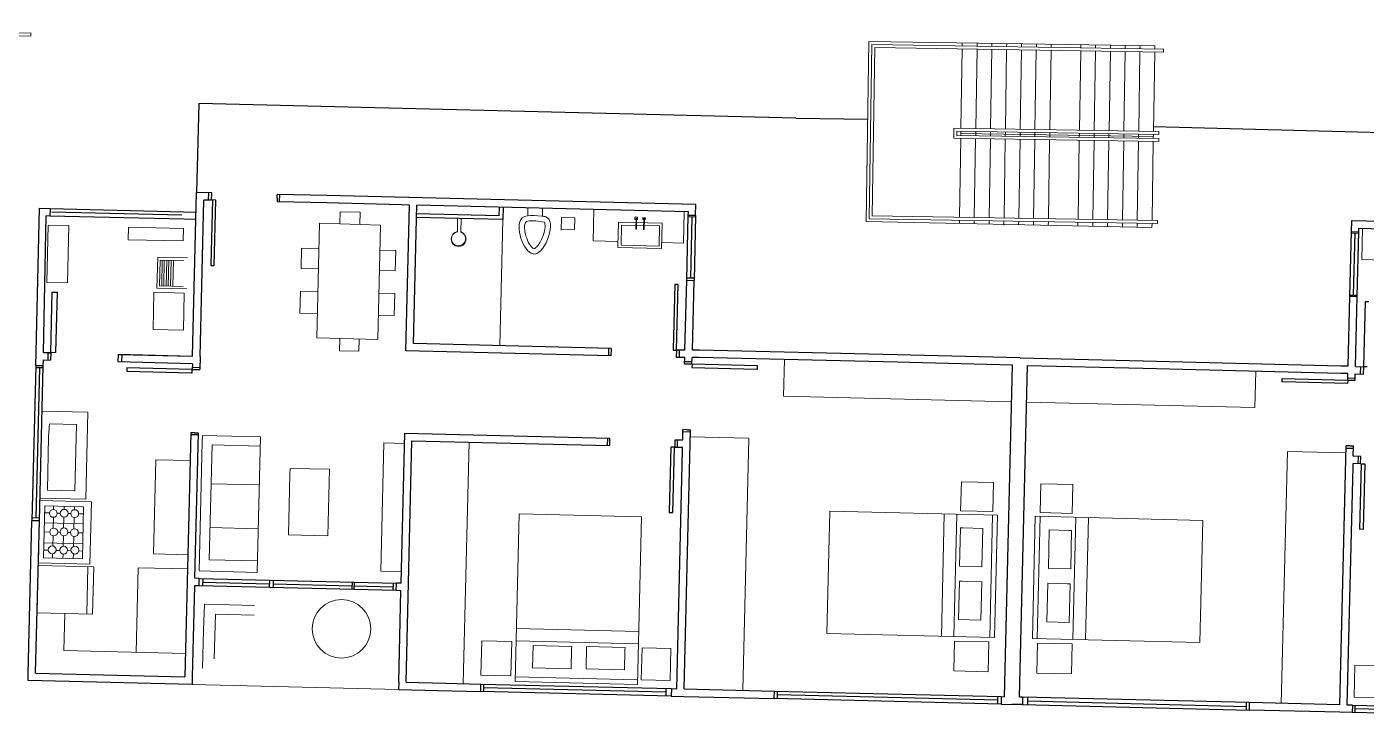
# Model space of a CAD drawing. Header units: millimetres. Extents: x 1418 to 1811, y 1796 to 1956.
# Drawn here: x 1467.5 to 1480.22, y 1849.55 to 1856.11 of the extents above; entities that cross this region are included whole.
import ezdxf

# ---------------------------------------------------------------- set-up
doc = ezdxf.new("R2010")
doc.units = ezdxf.units.MM
for name, color, linetype, lineweight in [('JANELAS', 5, 'Continuous', 25), ('layout', 253, 'Continuous', 13), ('LINHAFINA', 7, 'Continuous', 15), ('LINHAGROSSA', 7, 'Continuous', 30)]:
    doc.layers.add(name, color=color, linetype=linetype, lineweight=lineweight)
doc.layers.add('VEGETAIS', color=3, linetype='Continuous')

msp = doc.modelspace()

# ---------------------------------------------------------------- linework, layer by layer
at = {"layer": 'JANELAS'}
for p, q in [((1467.725, 1854.38), (1468.995, 1854.349)), ((1467.741, 1854.35), (1468.975, 1854.32)), ((1468.994, 1854.279), (1467.723, 1854.31)), ((1473.771, 1853.699), (1473.786, 1854.316)), ((1473.855, 1854.299), (1473.785, 1854.301)), ((1473.82, 1854.3), (1473.806, 1853.719)), ((1473.856, 1854.314), (1473.841, 1853.697)), ((1480.069, 1853.545), (1480.084, 1854.163)), ((1480.154, 1854.145), (1480.084, 1854.147)), ((1480.104, 1853.558), (1480.119, 1854.146)), ((1480.139, 1853.544), (1480.154, 1854.161)), ((1473.841, 1853.719), (1473.771, 1853.72)), ((1480.069, 1853.559), (1480.139, 1853.558)), ((1467.589, 1852.888), (1467.553, 1851.415)), ((1467.659, 1852.867), (1467.589, 1852.869)), ((1467.624, 1852.868), (1467.589, 1851.441)), ((1467.624, 1851.413), (1467.659, 1852.886)), ((1467.624, 1851.441), (1467.554, 1851.442)), ((1471.012, 1850.751), (1469.14, 1850.797)), ((1469.142, 1850.868), (1471.014, 1850.822)), ((1469.176, 1850.796), (1469.178, 1850.867)), ((1469.177, 1850.831), (1469.81, 1850.816)), ((1469.809, 1850.781), (1469.811, 1850.852)), ((1469.846, 1850.78), (1469.848, 1850.851)), ((1469.847, 1850.815), (1470.592, 1850.797)), ((1470.593, 1850.833), (1470.591, 1850.762)), ((1470.614, 1850.761), (1470.615, 1850.832)), ((1470.614, 1850.796), (1470.985, 1850.787)), ((1470.984, 1850.752), (1470.986, 1850.823)), ((1473.625, 1849.75), (1471.815, 1849.794)), ((1471.817, 1849.864), (1473.626, 1849.82)), ((1471.844, 1849.794), (1471.845, 1849.864)), ((1473.576, 1849.786), (1471.844, 1849.829)), ((1473.576, 1849.751), (1473.577, 1849.821)), ((1474.604, 1849.796), (1476.759, 1849.744)), ((1474.633, 1849.726), (1474.635, 1849.796)), ((1476.757, 1849.674), (1474.602, 1849.726)), ((1476.727, 1849.71), (1474.634, 1849.761)), ((1476.726, 1849.675), (1476.727, 1849.745)), ((1476.96, 1849.669), (1479.116, 1849.617)), ((1479.117, 1849.687), (1476.962, 1849.739)), ((1477.01, 1849.668), (1477.011, 1849.738)), ((1477.011, 1849.703), (1479.088, 1849.652)), ((1479.087, 1849.617), (1479.088, 1849.687)), ((1480.095, 1849.663), (1481.904, 1849.619)), ((1480.12, 1849.592), (1480.121, 1849.662)), ((1481.902, 1849.549), (1480.093, 1849.593)), ((1481.868, 1849.585), (1480.12, 1849.627))]:
    msp.add_line(p, q, dxfattribs=at)
at = {"layer": 'layout'}
for p, q in [((1470.48, 1854.351), (1470.477, 1854.236)), ((1470.669, 1854.346), (1470.48, 1854.351)), ((1472.263, 1854.384), (1472.261, 1854.313)), ((1472.403, 1854.381), (1472.401, 1854.308)), ((1472.89, 1854.372), (1472.883, 1854.074)), ((1473.74, 1854.053), (1473.747, 1854.351)), ((1467.695, 1853.679), (1467.708, 1854.224)), ((1467.903, 1854.22), (1467.708, 1854.224)), ((1470.257, 1853.152), (1470.283, 1854.243)), ((1470.283, 1854.243), (1470.864, 1854.223)), ((1470.666, 1854.23), (1470.669, 1854.346)), ((1470.864, 1854.223), (1470.838, 1853.138)), ((1471.596, 1854.287), (1471.593, 1854.158)), ((1471.63, 1854.286), (1471.627, 1854.156)), ((1472.025, 1854.277), (1471.996, 1853.078)), ((1472.583, 1854.296), (1472.58, 1854.176)), ((1472.709, 1854.293), (1472.583, 1854.296)), ((1472.706, 1854.182), (1472.709, 1854.293)), ((1473.117, 1854.02), (1473.122, 1854.253)), ((1473.122, 1854.253), (1473.539, 1854.243)), ((1473.278, 1854.278), (1473.278, 1854.298)), ((1473.278, 1854.298), (1473.304, 1854.298)), ((1473.304, 1854.277), (1473.278, 1854.278)), ((1473.29, 1854.288), (1473.287, 1854.185)), ((1473.296, 1854.287), (1473.29, 1854.288)), ((1473.293, 1854.185), (1473.296, 1854.287)), ((1473.304, 1854.298), (1473.304, 1854.277)), ((1473.354, 1854.277), (1473.354, 1854.295)), ((1473.354, 1854.295), (1473.379, 1854.294)), ((1473.378, 1854.277), (1473.354, 1854.278)), ((1473.364, 1854.285), (1473.362, 1854.182)), ((1473.369, 1854.286), (1473.364, 1854.286)), ((1473.366, 1854.181), (1473.369, 1854.286)), ((1473.379, 1854.294), (1473.378, 1854.274)), ((1473.539, 1854.243), (1473.533, 1854)), ((1467.889, 1853.675), (1467.903, 1854.22)), ((1472.58, 1854.185), (1472.706, 1854.182)), ((1473.287, 1854.185), (1473.293, 1854.185)), ((1473.362, 1854.182), (1473.366, 1854.181)), ((1480.182, 1853.896), (1480.19, 1854.194)), ((1470.113, 1854.003), (1470.109, 1853.811)), ((1470.277, 1853.999), (1470.113, 1854.003)), ((1471.008, 1853.982), (1470.858, 1853.985)), ((1471.003, 1853.789), (1471.008, 1853.982)), ((1472.883, 1854.074), (1473.118, 1854.068)), ((1473.116, 1854.01), (1473.117, 1854.02)), ((1473.533, 1854), (1473.116, 1854.01)), ((1473.535, 1854.058), (1473.74, 1854.053)), ((1468.747, 1853.92), (1468.74, 1853.626)), ((1469.031, 1853.913), (1468.747, 1853.92)), ((1468.77, 1853.892), (1468.764, 1853.646)), ((1468.996, 1853.886), (1468.77, 1853.892)), ((1468.785, 1853.645), (1468.791, 1853.891)), ((1468.81, 1853.891), (1468.804, 1853.645)), ((1468.827, 1853.644), (1468.833, 1853.89)), ((1468.847, 1853.644), (1468.853, 1853.89)), ((1468.868, 1853.643), (1468.874, 1853.889)), ((1468.89, 1853.643), (1468.896, 1853.889)), ((1480.387, 1853.891), (1480.182, 1853.896)), ((1470.273, 1853.807), (1470.109, 1853.811)), ((1471.003, 1853.789), (1470.854, 1853.793)), ((1467.695, 1853.679), (1467.889, 1853.675)), ((1468.74, 1853.626), (1469.024, 1853.619)), ((1468.764, 1853.646), (1468.99, 1853.64)), ((1470.103, 1853.596), (1470.098, 1853.387)), ((1470.267, 1853.592), (1470.103, 1853.596)), ((1470.998, 1853.574), (1470.848, 1853.578)), ((1470.993, 1853.365), (1470.998, 1853.574)), ((1470.098, 1853.387), (1470.262, 1853.383)), ((1470.843, 1853.369), (1470.993, 1853.365)), ((1470.838, 1853.138), (1470.257, 1853.152)), ((1470.478, 1853.147), (1470.475, 1853.029)), ((1470.656, 1853.025), (1470.659, 1853.143)), ((1470.475, 1853.029), (1470.656, 1853.025)), ((1474.691, 1852.599), (1474.7, 1852.946)), ((1479.166, 1852.49), (1479.175, 1852.837)), ((1476.859, 1852.546), (1474.691, 1852.599)), ((1468.085, 1852.446), (1467.649, 1852.456)), ((1468.085, 1852.446), (1468.065, 1851.619)), ((1476.999, 1852.542), (1479.166, 1852.49)), ((1467.719, 1852.335), (1467.711, 1852.212)), ((1467.975, 1852.329), (1467.719, 1852.335)), ((1467.96, 1851.7), (1467.975, 1852.329)), ((1467.711, 1852.212), (1467.699, 1851.706)), ((1469.172, 1852.224), (1469.171, 1852.164)), ((1469.724, 1852.211), (1469.172, 1852.224)), ((1469.693, 1850.925), (1469.724, 1852.211)), ((1474.361, 1852.199), (1473.805, 1852.212)), ((1474.303, 1849.804), (1474.361, 1852.199)), ((1469.171, 1852.164), (1469.142, 1850.939)), ((1469.263, 1852.135), (1469.237, 1851.044)), ((1469.722, 1852.123), (1469.263, 1852.135)), ((1470.896, 1852.155), (1470.866, 1850.937)), ((1471.091, 1852.15), (1470.896, 1852.155)), ((1471.649, 1849.868), (1471.705, 1852.162)), ((1479.418, 1849.679), (1479.477, 1852.074)), ((1479.477, 1852.074), (1480.033, 1852.061)), ((1468.707, 1851.1), (1468.729, 1851.995)), ((1468.729, 1851.995), (1469.055, 1851.987)), ((1470.003, 1851.856), (1469.989, 1851.282)), ((1470.004, 1851.913), (1470.003, 1851.856)), ((1470.378, 1851.904), (1470.004, 1851.913)), ((1470.362, 1851.273), (1470.378, 1851.904)), ((1467.699, 1851.706), (1467.96, 1851.7)), ((1469.713, 1851.756), (1469.254, 1851.767)), ((1467.614, 1851.014), (1467.628, 1851.608)), ((1467.628, 1851.608), (1468.117, 1851.596)), ((1468.065, 1851.619), (1467.629, 1851.629)), ((1467.674, 1851.557), (1467.662, 1851.062)), ((1468.044, 1851.548), (1467.674, 1851.557)), ((1467.759, 1851.523), (1467.759, 1851.555)), ((1467.859, 1851.523), (1467.859, 1851.552)), ((1468.065, 1851.619), (1468.065, 1851.619)), ((1468.117, 1851.596), (1468.102, 1851.002)), ((1467.719, 1851.489), (1467.673, 1851.49)), ((1467.754, 1851.345), (1467.757, 1851.448)), ((1467.822, 1851.486), (1467.793, 1851.487)), ((1467.854, 1851.346), (1467.857, 1851.449)), ((1467.922, 1851.484), (1467.896, 1851.485)), ((1467.954, 1851.446), (1467.951, 1851.339)), ((1467.956, 1851.55), (1467.956, 1851.52)), ((1468.043, 1851.481), (1467.996, 1851.482)), ((1468.032, 1851.053), (1468.044, 1851.548)), ((1472.181, 1851.48), (1472.142, 1849.888)), ((1473.343, 1851.451), (1472.181, 1851.48)), ((1473.304, 1849.86), (1473.343, 1851.451)), ((1475.131, 1851.506), (1475.103, 1850.344)), ((1476.723, 1851.467), (1475.131, 1851.506)), ((1476.218, 1851.479), (1476.19, 1850.318)), ((1476.338, 1851.476), (1476.309, 1850.315)), ((1476.649, 1850.307), (1476.677, 1851.468)), ((1476.694, 1850.305), (1476.723, 1851.467)), ((1477.054, 1850.297), (1477.082, 1851.458)), ((1477.082, 1851.458), (1478.674, 1851.419)), ((1477.099, 1850.296), (1477.127, 1851.457)), ((1477.467, 1851.449), (1477.439, 1850.287)), ((1477.586, 1851.446), (1477.558, 1850.284)), ((1467.722, 1851.308), (1467.668, 1851.309)), ((1468.04, 1851.385), (1467.67, 1851.394)), ((1467.82, 1851.306), (1467.797, 1851.306)), ((1467.918, 1851.303), (1467.894, 1851.304)), ((1468.038, 1851.3), (1467.993, 1851.301)), ((1469.703, 1851.339), (1469.244, 1851.35)), ((1476.363, 1850.983), (1476.372, 1851.349)), ((1476.372, 1851.349), (1476.398, 1851.348)), ((1476.398, 1851.348), (1476.583, 1851.343)), ((1476.583, 1851.343), (1476.574, 1850.978)), ((1477.215, 1851.328), (1477.206, 1850.962)), ((1477.401, 1851.323), (1477.215, 1851.328)), ((1477.427, 1851.323), (1477.401, 1851.323)), ((1477.418, 1850.957), (1477.427, 1851.323)), ((1478.674, 1851.419), (1478.646, 1850.258)), ((1468.036, 1851.197), (1467.666, 1851.206)), ((1467.75, 1851.176), (1467.753, 1851.272)), ((1467.85, 1851.173), (1467.852, 1851.272)), ((1467.95, 1851.266), (1467.947, 1851.17)), ((1469.989, 1851.282), (1470.362, 1851.273)), ((1467.662, 1851.062), (1468.032, 1851.053)), ((1467.708, 1851.135), (1467.664, 1851.136)), ((1467.747, 1851.06), (1467.748, 1851.102)), ((1467.816, 1851.133), (1467.782, 1851.134)), ((1467.847, 1851.057), (1467.848, 1851.099)), ((1467.924, 1851.13), (1467.891, 1851.131)), ((1467.946, 1851.102), (1467.944, 1851.055)), ((1468.034, 1851.127), (1467.998, 1851.128)), ((1469.033, 1851.092), (1468.707, 1851.1)), ((1469.237, 1851.044), (1469.696, 1851.033)), ((1467.602, 1850.541), (1467.613, 1850.989)), ((1467.613, 1850.989), (1468.139, 1850.977)), ((1468.102, 1851.002), (1467.614, 1851.014)), ((1468.074, 1850.53), (1468.085, 1850.978)), ((1468.139, 1850.977), (1468.128, 1850.529)), ((1468.542, 1850.165), (1468.561, 1850.969)), ((1468.561, 1850.969), (1469.03, 1850.958)), ((1469.142, 1850.939), (1469.693, 1850.925)), ((1470.866, 1850.937), (1471.061, 1850.932)), ((1476.574, 1850.978), (1476.363, 1850.983)), ((1477.206, 1850.962), (1477.418, 1850.957)), ((1476.353, 1850.476), (1476.362, 1850.842)), ((1476.362, 1850.842), (1476.388, 1850.841)), ((1476.388, 1850.841), (1476.574, 1850.836)), ((1476.574, 1850.836), (1476.565, 1850.471)), ((1477.2, 1850.821), (1477.191, 1850.456)), ((1477.386, 1850.817), (1477.2, 1850.821)), ((1477.412, 1850.816), (1477.386, 1850.817)), ((1477.403, 1850.45), (1477.412, 1850.816)), ((1468.128, 1850.529), (1467.602, 1850.541)), ((1467.865, 1850.535), (1467.856, 1850.182)), ((1469.192, 1850.622), (1469.181, 1850.376)), ((1469.666, 1850.61), (1469.192, 1850.622)), ((1469.295, 1850.528), (1469.284, 1850.104)), ((1469.664, 1850.519), (1469.295, 1850.528)), ((1476.565, 1850.471), (1476.353, 1850.476)), ((1477.191, 1850.456), (1477.403, 1850.45)), ((1469.181, 1850.376), (1469.173, 1850.016)), ((1473.316, 1850.364), (1472.155, 1850.392)), ((1475.103, 1850.344), (1476.694, 1850.305)), ((1478.646, 1850.258), (1477.054, 1850.297)), ((1467.856, 1850.182), (1469.011, 1850.153)), ((1473.313, 1850.245), (1472.152, 1850.273)), ((1472.308, 1850.018), (1472.313, 1850.229)), ((1472.313, 1850.229), (1472.679, 1850.22)), ((1472.678, 1850.194), (1472.673, 1850.009)), ((1472.679, 1850.22), (1472.678, 1850.194)), ((1472.815, 1850.008), (1472.82, 1850.22)), ((1472.82, 1850.22), (1473.186, 1850.211)), ((1473.185, 1850.185), (1473.18, 1849.999)), ((1473.186, 1850.211), (1473.185, 1850.185)), ((1472.143, 1849.933), (1473.305, 1849.905)), ((1472.673, 1850.009), (1472.308, 1850.018)), ((1473.18, 1849.999), (1472.815, 1850.008)), ((1472.142, 1849.888), (1473.304, 1849.86))]:
    msp.add_line(p, q, dxfattribs=at)
for points in [[(1473.152, 1854.224), (1473.514, 1854.216), (1473.509, 1854.025), (1473.148, 1854.034)], [(1468.99, 1854.073), (1468.467, 1854.085), (1468.47, 1854.203), (1468.993, 1854.19)], [(1468.991, 1853.226), (1468.703, 1853.233), (1468.711, 1853.585), (1468.999, 1853.578)], [(1476.373, 1851.51), (1476.38, 1851.785), (1476.684, 1851.778), (1476.678, 1851.503)], [(1477.433, 1851.484), (1477.44, 1851.76), (1477.135, 1851.767), (1477.129, 1851.492)], [(1471.825, 1850.275), (1472.109, 1850.268), (1472.101, 1849.941), (1471.817, 1849.948)], [(1473.347, 1850.209), (1473.622, 1850.202), (1473.615, 1849.898), (1473.34, 1849.905)], [(1476.307, 1849.988), (1476.314, 1850.272), (1476.642, 1850.264), (1476.635, 1849.98)], [(1477.425, 1849.96), (1477.432, 1850.245), (1477.104, 1850.253), (1477.098, 1849.968)], [(1480.392, 1850.037), (1480.117, 1850.044), (1480.11, 1849.74), (1480.385, 1849.733)]]:
    msp.add_lwpolyline(points, close=True, dxfattribs=at)
for centre, radius in [((1467.756, 1851.485), 0.0373), ((1467.859, 1851.486), 0.0373), ((1467.959, 1851.483), 0.0373), ((1467.76, 1851.308), 0.0373), ((1467.857, 1851.309), 0.0373), ((1467.956, 1851.302), 0.0373), ((1467.745, 1851.139), 0.0373), ((1467.854, 1851.136), 0.0373), ((1467.961, 1851.136), 0.0373), ((1470.492, 1850.389), 0.278)]:
    msp.add_circle(centre, radius, dxfattribs=at)
for centre, radius, start, end in [((1471.605, 1854.09), 0.0699, 99.8224, 71.1146), ((1471.604, 1854.095), 0.0679, 99.0948, 69.4812)]:
    msp.add_arc(centre, radius, start, end, dxfattribs=at)
msp.add_spline([(1472.401, 1854.308), (1472.433, 1854.302), (1472.33, 1853.949), (1472.194, 1854.272), (1472.433, 1854.302)], degree=3, dxfattribs=at)
msp.add_open_spline([(1472.419, 1854.253), (1472.42, 1854.252), (1472.426, 1854.241), (1472.428, 1854.179), (1472.408, 1854.111), (1472.369, 1854.044), (1472.358, 1854.028), (1472.337, 1854.006), (1472.327, 1854.001), (1472.321, 1853.999), (1472.322, 1853.999), (1472.31, 1854.005), (1472.297, 1854.015), (1472.26, 1854.068), (1472.238, 1854.128), (1472.23, 1854.198), (1472.23, 1854.216), (1472.235, 1854.242), (1472.239, 1854.247), (1472.247, 1854.256), (1472.256, 1854.261), (1472.308, 1854.268), (1472.362, 1854.261), (1472.419, 1854.253)], degree=3, knots=[0.006653, 0.006653, 0.006653, 0.006653, 0.101555, 0.101555, 0.286179, 0.286179, 0.356381, 0.356381, 0.426582, 0.426582, 0.496783, 0.496783, 0.584163, 0.584163, 0.765346, 0.765346, 0.841931, 0.841931, 0.918517, 0.918517, 1.019343, 1.019343, 1.191805, 1.191805, 1.191805, 1.191805], dxfattribs=at)
at = {"layer": 'LINHAFINA'}
for p, q in [((1467.541, 1856.047), (1464.771, 1856.091)), ((1467.541, 1856.019), (1464.799, 1856.062)), ((1467.543, 1856.051), (1467.542, 1856.023)), ((1475.475, 1854.258), (1475.502, 1855.969)), ((1475.502, 1855.969), (1478.217, 1855.926)), ((1475.529, 1855.94), (1475.503, 1854.284)), ((1478.299, 1855.896), (1475.529, 1855.94)), ((1475.557, 1855.911), (1475.532, 1854.311)), ((1478.299, 1855.868), (1475.557, 1855.911)), ((1476.388, 1855.898), (1476.376, 1855.143)), ((1476.389, 1855.955), (1476.389, 1855.926)), ((1476.529, 1855.896), (1476.517, 1855.141)), ((1476.53, 1855.953), (1476.529, 1855.924)), ((1476.669, 1855.894), (1476.657, 1855.139)), ((1476.67, 1855.951), (1476.67, 1855.922)), ((1476.81, 1855.891), (1476.798, 1855.136)), ((1476.811, 1855.949), (1476.81, 1855.92)), ((1476.951, 1855.889), (1476.939, 1855.134)), ((1476.952, 1855.946), (1476.951, 1855.917)), ((1477.091, 1855.887), (1477.079, 1855.132)), ((1477.092, 1855.944), (1477.092, 1855.915)), ((1477.232, 1855.885), (1477.22, 1855.13)), ((1477.233, 1855.942), (1477.232, 1855.913)), ((1477.513, 1855.88), (1477.501, 1855.125)), ((1477.514, 1855.937), (1477.514, 1855.908)), ((1477.654, 1855.878), (1477.642, 1855.123)), ((1477.655, 1855.935), (1477.654, 1855.906)), ((1477.795, 1855.876), (1477.783, 1855.121)), ((1477.795, 1855.933), (1477.795, 1855.904)), ((1477.936, 1855.931), (1477.936, 1855.902)), ((1478.077, 1855.928), (1478.076, 1855.899)), ((1478.217, 1855.926), (1478.217, 1855.897)), ((1478.299, 1855.896), (1478.299, 1855.868)), ((1477.935, 1855.874), (1477.923, 1855.118)), ((1478.076, 1855.871), (1478.064, 1855.116)), ((1478.217, 1855.869), (1478.204, 1855.114)), ((1476.309, 1855.116), (1476.308, 1855.076)), ((1478.256, 1855.113), (1476.309, 1855.144)), ((1476.309, 1855.116), (1476.309, 1855.144)), ((1476.337, 1855.116), (1476.336, 1855.076)), ((1478.255, 1855.085), (1476.337, 1855.116)), ((1476.376, 1855.115), (1476.375, 1855.075)), ((1476.516, 1855.113), (1476.516, 1855.073)), ((1478.256, 1855.113), (1478.255, 1855.085)), ((1476.308, 1855.076), (1476.308, 1855.048)), ((1476.308, 1855.048), (1478.255, 1855.017)), ((1476.336, 1855.076), (1478.255, 1855.045)), ((1476.375, 1855.047), (1476.363, 1854.298)), ((1476.375, 1855.093), (1478.204, 1855.064)), ((1476.515, 1855.045), (1476.503, 1854.296)), ((1476.656, 1855.043), (1476.644, 1854.294)), ((1476.657, 1855.11), (1476.656, 1855.071)), ((1476.796, 1855.04), (1476.785, 1854.291)), ((1476.798, 1855.108), (1476.797, 1855.068)), ((1476.937, 1855.038), (1476.925, 1854.289)), ((1476.938, 1855.106), (1476.938, 1855.066)), ((1477.078, 1855.036), (1477.066, 1854.287)), ((1477.079, 1855.104), (1477.078, 1855.064)), ((1477.218, 1855.034), (1477.206, 1854.285)), ((1477.219, 1855.102), (1477.219, 1855.062)), ((1477.5, 1855.029), (1477.488, 1854.28)), ((1477.501, 1855.097), (1477.5, 1855.057)), ((1477.64, 1855.027), (1477.628, 1854.278)), ((1477.641, 1855.095), (1477.641, 1855.055)), ((1477.781, 1855.025), (1477.769, 1854.276)), ((1477.782, 1855.093), (1477.781, 1855.053)), ((1477.922, 1855.022), (1477.91, 1854.273)), ((1477.923, 1855.09), (1477.922, 1855.051)), ((1478.062, 1855.02), (1478.05, 1854.271)), ((1478.063, 1855.088), (1478.063, 1855.048)), ((1478.203, 1855.018), (1478.191, 1854.269)), ((1478.204, 1855.086), (1478.203, 1855.046)), ((1478.255, 1855.045), (1478.255, 1855.017)), ((1478.19, 1854.201), (1475.475, 1854.258)), ((1475.503, 1854.284), (1478.242, 1854.24)), ((1475.532, 1854.311), (1478.243, 1854.268)), ((1476.362, 1854.27), (1476.362, 1854.239)), ((1476.503, 1854.268), (1476.502, 1854.236)), ((1476.643, 1854.265), (1476.643, 1854.234)), ((1476.784, 1854.263), (1476.783, 1854.224)), ((1476.925, 1854.261), (1476.924, 1854.228)), ((1477.065, 1854.259), (1477.065, 1854.225)), ((1477.206, 1854.257), (1477.205, 1854.222)), ((1477.487, 1854.252), (1477.487, 1854.216)), ((1477.628, 1854.25), (1477.627, 1854.213)), ((1477.769, 1854.248), (1477.768, 1854.21)), ((1477.909, 1854.245), (1477.909, 1854.206)), ((1478.05, 1854.243), (1478.049, 1854.204)), ((1478.191, 1854.241), (1478.19, 1854.201)), ((1478.243, 1854.268), (1478.242, 1854.24)), ((1469.074, 1849.861), (1471.034, 1849.813))]:
    msp.add_line(p, q, dxfattribs=at)
at = {"layer": 'LINHAGROSSA'}
for p, q in [((1469.138, 1855.379), (1469.117, 1854.534)), ((1474.808, 1855.241), (1469.138, 1855.379)), ((1474.808, 1855.241), (1475.49, 1855.23)), ((1494.502, 1854.734), (1478.205, 1855.158)), ((1469.079, 1852.977), (1469.117, 1854.534)), ((1469.261, 1854.53), (1469.117, 1854.534)), ((1469.231, 1854.461), (1469.232, 1854.531)), ((1469.259, 1854.46), (1469.261, 1854.53)), ((1469.883, 1854.48), (1469.882, 1854.445)), ((1470.355, 1854.504), (1469.883, 1854.515)), ((1469.883, 1854.48), (1469.883, 1854.515)), ((1469.904, 1854.444), (1469.906, 1854.515)), ((1473.858, 1854.418), (1470.355, 1854.504)), ((1467.592, 1853.016), (1467.626, 1854.383)), ((1467.626, 1854.383), (1467.725, 1854.38)), ((1467.725, 1854.38), (1467.723, 1854.31)), ((1468.995, 1854.349), (1469.113, 1854.347)), ((1469.149, 1852.975), (1469.186, 1854.462)), ((1469.259, 1854.46), (1469.186, 1854.462)), ((1469.267, 1854.463), (1469.252, 1853.847)), ((1469.299, 1854.462), (1469.267, 1854.463)), ((1469.284, 1853.839), (1469.299, 1854.462)), ((1470.353, 1854.434), (1469.882, 1854.445)), ((1471.064, 1854.416), (1470.353, 1854.434)), ((1471.138, 1854.414), (1471.064, 1854.416)), ((1471.104, 1853.03), (1471.138, 1854.414)), ((1471.176, 1853.098), (1471.208, 1854.413)), ((1473.787, 1854.35), (1471.208, 1854.413)), ((1471.99, 1854.394), (1471.988, 1854.311)), ((1472.028, 1854.393), (1472.025, 1854.277)), ((1473.786, 1854.316), (1473.787, 1854.35)), ((1473.856, 1854.314), (1473.858, 1854.418)), ((1467.662, 1853.014), (1467.689, 1854.311)), ((1467.723, 1854.31), (1467.689, 1854.311)), ((1469.111, 1854.276), (1468.994, 1854.279)), ((1472.025, 1854.277), (1471.2, 1854.297)), ((1471.988, 1854.311), (1471.201, 1854.33)), ((1473.856, 1854.314), (1473.786, 1854.316)), ((1480.084, 1854.163), (1480.087, 1854.267)), ((1480.087, 1854.267), (1483.59, 1854.181)), ((1480.084, 1854.163), (1480.154, 1854.161)), ((1480.154, 1854.161), (1480.155, 1854.195)), ((1480.155, 1854.195), (1482.733, 1854.132)), ((1469.252, 1853.847), (1469.252, 1853.841)), ((1469.252, 1853.841), (1469.284, 1853.84)), ((1467.731, 1853.012), (1467.745, 1853.586)), ((1467.745, 1853.586), (1467.791, 1853.585)), ((1473.658, 1853.659), (1473.643, 1853.043)), ((1473.69, 1853.658), (1473.658, 1853.659)), ((1473.675, 1853.035), (1473.69, 1853.658)), ((1473.755, 1853.035), (1473.771, 1853.699)), ((1473.771, 1853.699), (1473.841, 1853.697)), ((1473.806, 1853.698), (1473.806, 1853.697)), ((1473.825, 1853.037), (1473.841, 1853.697)), ((1467.791, 1853.585), (1467.777, 1853.014)), ((1480.053, 1852.886), (1480.069, 1853.545)), ((1480.139, 1853.544), (1480.069, 1853.545)), ((1480.104, 1853.544), (1480.104, 1853.544)), ((1480.123, 1852.88), (1480.139, 1853.544)), ((1480.202, 1852.876), (1480.218, 1853.499)), ((1480.218, 1853.499), (1480.25, 1853.498)), ((1473.053, 1853.052), (1471.176, 1853.098)), ((1467.589, 1852.891), (1467.592, 1853.016)), ((1467.589, 1852.888), (1467.592, 1853.013)), ((1467.662, 1853.017), (1467.777, 1853.014)), ((1467.662, 1853.014), (1467.731, 1853.012)), ((1467.704, 1853.013), (1467.703, 1852.943)), ((1467.704, 1853.01), (1467.731, 1853.01)), ((1467.731, 1853.012), (1467.729, 1852.942)), ((1468.372, 1852.997), (1468.37, 1852.927)), ((1468.372, 1852.997), (1469.079, 1852.98)), ((1468.372, 1852.994), (1469.079, 1852.977)), ((1468.405, 1852.996), (1468.403, 1852.926)), ((1469.149, 1852.975), (1469.146, 1852.852)), ((1473.052, 1852.982), (1471.104, 1853.03)), ((1473.029, 1853.053), (1473.027, 1852.983)), ((1473.053, 1853.052), (1473.052, 1852.982)), ((1473.643, 1853.043), (1473.643, 1853.037)), ((1473.643, 1853.037), (1473.675, 1853.036)), ((1473.675, 1852.967), (1473.676, 1853.037)), ((1473.753, 1852.965), (1473.675, 1852.967)), ((1473.755, 1853.035), (1473.676, 1853.037)), ((1473.702, 1852.966), (1473.704, 1853.036)), ((1473.751, 1852.904), (1473.753, 1852.965)), ((1473.821, 1852.902), (1473.823, 1852.967)), ((1473.891, 1852.966), (1473.823, 1852.967)), ((1473.892, 1853.036), (1473.825, 1853.037)), ((1475.769, 1852.92), (1473.891, 1852.966)), ((1475.771, 1852.99), (1473.892, 1853.036)), ((1476.939, 1852.962), (1475.771, 1852.99)), ((1476.939, 1852.962), (1478.107, 1852.933)), ((1467.659, 1852.886), (1467.589, 1852.888)), ((1467.659, 1852.889), (1467.661, 1852.944)), ((1467.659, 1852.886), (1467.661, 1852.941)), ((1467.661, 1852.944), (1467.729, 1852.942)), ((1468.37, 1852.927), (1469.078, 1852.91)), ((1468.454, 1852.868), (1468.453, 1852.836)), ((1468.453, 1852.836), (1469.069, 1852.821)), ((1469.076, 1852.853), (1468.454, 1852.868)), ((1469.075, 1852.821), (1469.075, 1852.853)), ((1469.078, 1852.907), (1469.076, 1852.853)), ((1469.076, 1852.853), (1469.146, 1852.852)), ((1469.077, 1852.874), (1469.147, 1852.872)), ((1473.821, 1852.902), (1473.751, 1852.904)), ((1473.822, 1852.924), (1473.752, 1852.926)), ((1473.822, 1852.902), (1473.821, 1852.87)), ((1473.821, 1852.87), (1474.437, 1852.855)), ((1474.445, 1852.887), (1473.822, 1852.902)), ((1474.437, 1852.855), (1474.443, 1852.855)), ((1474.443, 1852.855), (1474.444, 1852.887)), ((1476.867, 1852.893), (1475.769, 1852.92)), ((1476.79, 1849.743), (1476.867, 1852.893)), ((1476.931, 1849.74), (1477.007, 1852.89)), ((1477.007, 1852.89), (1478.105, 1852.863)), ((1478.105, 1852.863), (1479.984, 1852.817)), ((1478.107, 1852.933), (1479.985, 1852.887)), ((1479.985, 1852.887), (1480.053, 1852.886)), ((1480.123, 1852.88), (1480.201, 1852.878)), ((1480.172, 1852.809), (1480.174, 1852.879)), ((1480.199, 1852.808), (1480.201, 1852.878)), ((1480.234, 1852.877), (1480.202, 1852.877)), ((1469.069, 1852.821), (1469.075, 1852.821)), ((1479.426, 1852.766), (1480.049, 1852.751)), ((1479.426, 1852.734), (1479.427, 1852.766)), ((1479.432, 1852.734), (1479.426, 1852.734)), ((1480.048, 1852.719), (1479.432, 1852.734)), ((1479.984, 1852.817), (1480.051, 1852.816)), ((1480.049, 1852.751), (1480.048, 1852.719)), ((1480.05, 1852.75), (1480.051, 1852.816)), ((1480.05, 1852.773), (1480.12, 1852.771)), ((1480.05, 1852.75), (1480.12, 1852.749)), ((1480.12, 1852.749), (1480.121, 1852.81)), ((1480.121, 1852.81), (1480.199, 1852.808)), ((1469.062, 1852.251), (1469.005, 1849.933)), ((1469.061, 1852.236), (1469.131, 1852.235)), ((1469.097, 1852.25), (1469.062, 1852.251)), ((1469.097, 1852.25), (1469.097, 1852.25)), ((1469.097, 1852.25), (1469.132, 1852.249)), ((1469.132, 1852.249), (1469.098, 1850.869)), ((1471.059, 1850.821), (1471.093, 1852.247)), ((1471.093, 1852.247), (1473.039, 1852.2)), ((1473.019, 1852.2), (1473.017, 1852.13)), ((1473.039, 1852.2), (1473.037, 1852.13)), ((1473.734, 1852.183), (1473.736, 1852.281)), ((1473.771, 1852.28), (1473.736, 1852.281)), ((1473.806, 1852.258), (1473.736, 1852.259)), ((1473.746, 1849.817), (1473.806, 1852.279)), ((1473.771, 1852.28), (1473.806, 1852.279)), ((1471.106, 1849.882), (1471.162, 1852.175)), ((1471.162, 1852.175), (1473.037, 1852.13)), ((1473.621, 1852.115), (1473.606, 1851.499)), ((1473.654, 1852.115), (1473.621, 1852.115)), ((1473.638, 1851.492), (1473.654, 1852.115)), ((1473.661, 1852.114), (1473.663, 1852.184)), ((1473.661, 1852.114), (1473.732, 1852.113)), ((1473.663, 1852.184), (1473.734, 1852.183)), ((1473.676, 1849.819), (1473.731, 1852.084)), ((1473.683, 1852.114), (1473.685, 1852.184)), ((1473.731, 1852.084), (1473.732, 1852.113)), ((1479.975, 1849.666), (1480.034, 1852.127)), ((1480.069, 1852.127), (1480.034, 1852.127)), ((1480.034, 1852.106), (1480.104, 1852.104)), ((1480.069, 1852.127), (1480.104, 1852.126)), ((1480.102, 1852.028), (1480.104, 1852.126)), ((1480.172, 1851.956), (1480.1, 1851.958)), ((1480.1, 1851.929), (1480.1, 1851.958)), ((1480.173, 1852.026), (1480.102, 1852.028)), ((1480.149, 1851.956), (1480.151, 1852.026)), ((1480.164, 1851.333), (1480.179, 1851.956)), ((1480.172, 1851.956), (1480.173, 1852.026)), ((1480.179, 1851.956), (1480.211, 1851.955)), ((1480.211, 1851.955), (1480.196, 1851.339)), ((1480.045, 1849.664), (1480.1, 1851.929)), ((1473.606, 1851.499), (1473.606, 1851.494)), ((1473.606, 1851.494), (1473.638, 1851.493)), ((1467.518, 1849.965), (1467.553, 1851.415)), ((1467.624, 1851.413), (1467.553, 1851.415)), ((1467.588, 1849.967), (1467.624, 1851.413)), ((1480.196, 1851.333), (1480.164, 1851.334)), ((1480.196, 1851.339), (1480.196, 1851.333)), ((1469.096, 1850.798), (1469.075, 1849.931)), ((1469.14, 1850.797), (1469.096, 1850.798)), ((1469.142, 1850.868), (1469.098, 1850.869)), ((1469.14, 1850.797), (1469.142, 1850.868)), ((1471.012, 1850.751), (1471.014, 1850.822)), ((1471.059, 1850.821), (1471.014, 1850.822)), ((1471.057, 1850.75), (1471.012, 1850.751)), ((1471.036, 1849.883), (1471.057, 1850.75)), ((1467.517, 1849.899), (1467.518, 1849.965)), ((1469.074, 1849.861), (1467.517, 1849.899)), ((1467.588, 1849.967), (1469.005, 1849.933)), ((1469.075, 1849.931), (1469.074, 1849.861)), ((1471.036, 1849.883), (1471.034, 1849.813)), ((1471.034, 1849.813), (1471.409, 1849.804)), ((1471.106, 1849.882), (1471.481, 1849.872)), ((1471.409, 1849.804), (1471.815, 1849.794)), ((1471.481, 1849.872), (1471.817, 1849.864)), ((1471.815, 1849.794), (1471.817, 1849.864)), ((1473.626, 1849.82), (1473.625, 1849.75)), ((1473.626, 1849.82), (1473.676, 1849.819)), ((1473.746, 1849.817), (1474.604, 1849.796)), ((1474.602, 1849.726), (1474.604, 1849.796)), ((1473.625, 1849.75), (1473.745, 1849.747)), ((1473.745, 1849.747), (1474.602, 1849.726)), ((1476.759, 1849.744), (1476.757, 1849.674)), ((1476.757, 1849.674), (1476.859, 1849.671)), ((1476.759, 1849.744), (1476.79, 1849.743)), ((1476.96, 1849.669), (1476.859, 1849.671)), ((1476.962, 1849.739), (1476.931, 1849.74)), ((1476.962, 1849.739), (1476.96, 1849.669)), ((1479.116, 1849.617), (1479.117, 1849.687)), ((1479.975, 1849.666), (1479.117, 1849.687)), ((1480.095, 1849.663), (1480.045, 1849.664)), ((1480.095, 1849.663), (1480.093, 1849.593)), ((1479.973, 1849.596), (1479.116, 1849.617)), ((1480.093, 1849.593), (1479.973, 1849.596))]:
    msp.add_line(p, q, dxfattribs=at)
at = {"layer": 'VEGETAIS'}
msp.add_spline([(1490.386, 1859.063), (1478.98, 1858.259), (1481.304, 1860.782), (1485.224, 1859.361), (1489.339, 1860.922), (1490.386, 1859.063)], degree=3, dxfattribs=at)

doc.saveas('drawing.dxf')
